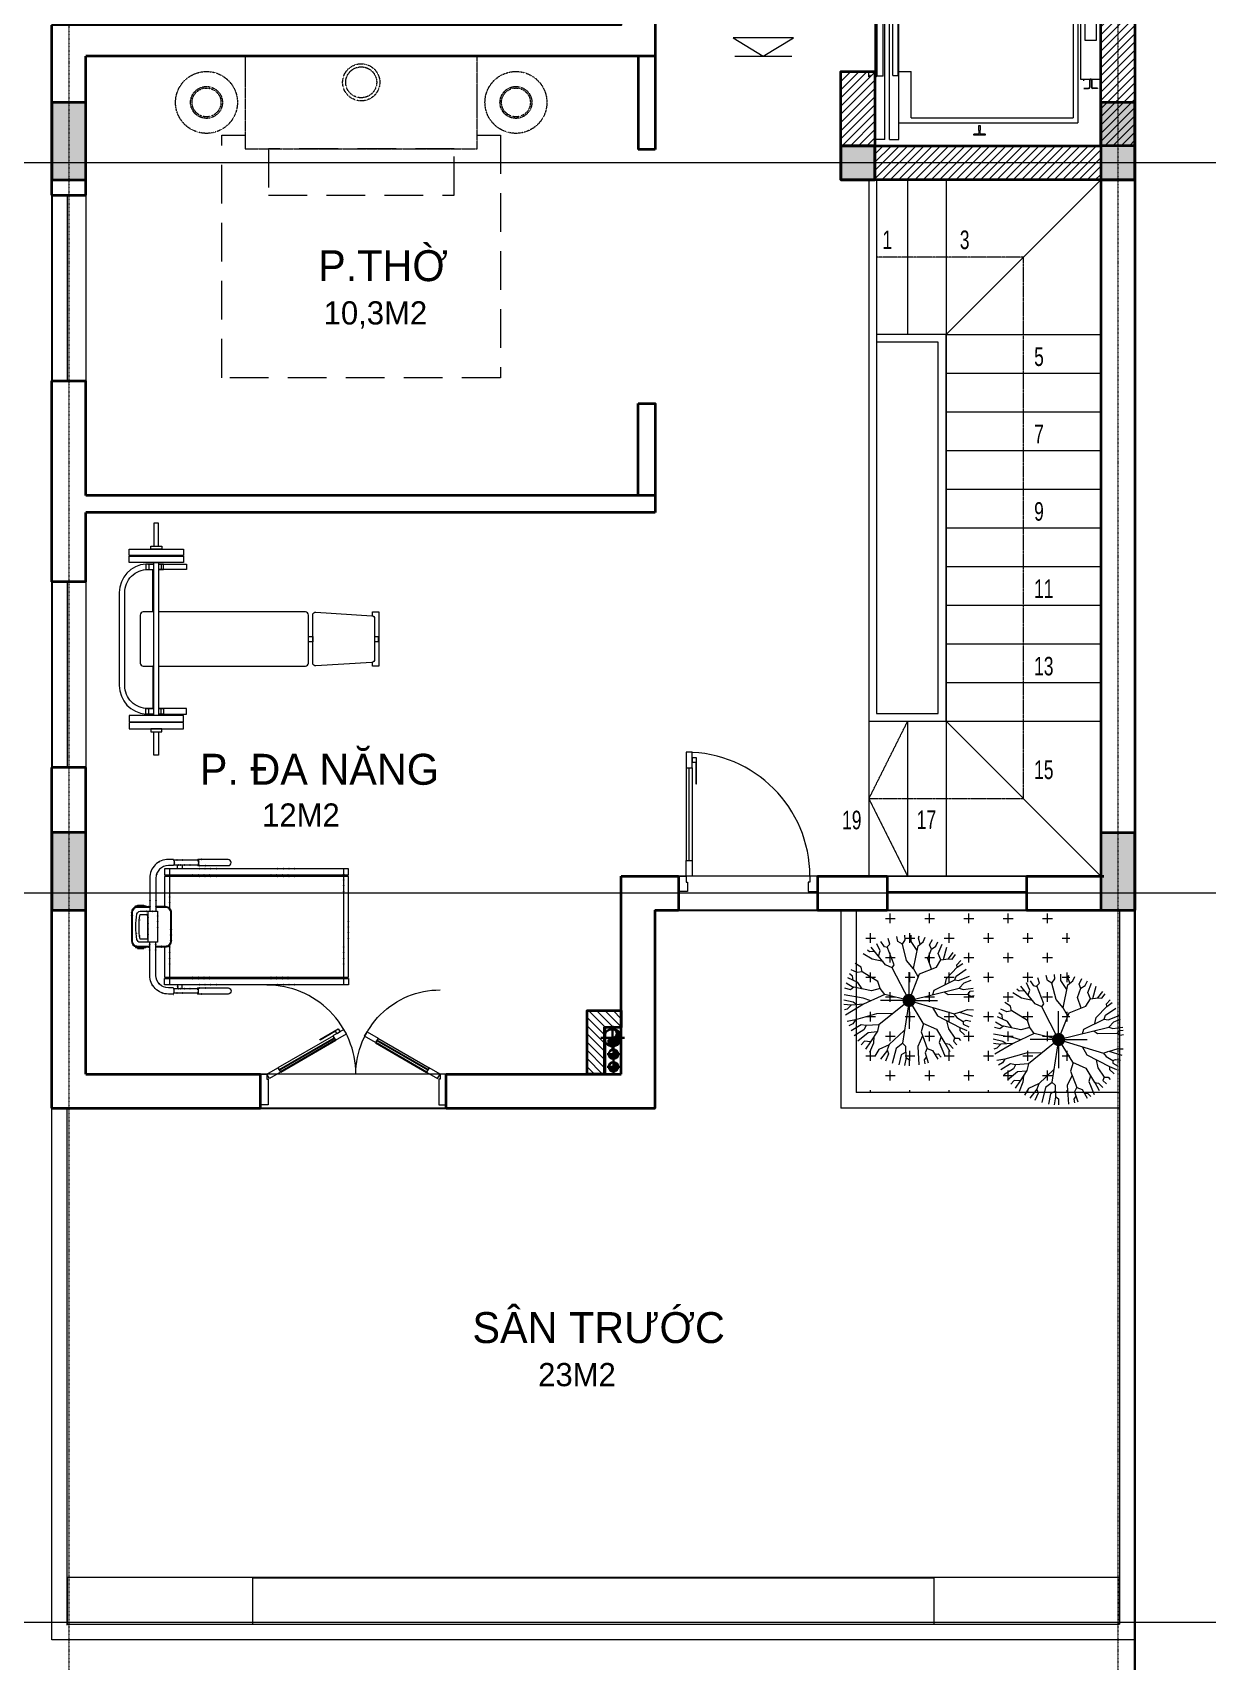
# Model space of a CAD drawing. Header units: millimetres. Extents: x -127141 to 682685, y -1234500 to 49778.
# Drawn here: x 313573 to 321167, y -190827 to -180298 of the extents above; entities that cross this region are included whole.
import ezdxf

# ---------------------------------------------------------------- set-up
doc = ezdxf.new("R2010")
doc.units = ezdxf.units.MM
doc.header["$MEASUREMENT"] = 0
for name, pattern in [('$AUDIT_BAD_LTYPE2', [0]), ('ACAD_ISO07W100', [3, 0, -3]), ('CONTINOUS', [0]), ('DASHDOT', [1, 0.5, -0.25, 0, -0.25]), ('HIDDEN', [0.75, 0.5, -0.25]), ('HIDDEN2', [0.1875, 0.125, -0.0625]), ('PHANTOM3', [1.5, 0.625, -0.125, 0.125, -0.125, 0.125, -0.125, 0.125, -0.125])]:
    doc.linetypes.add(name, pattern=pattern)
doc.layers.add('-AREA', color=2, linetype='Continuous', plot=False)
doc.layers.add('LUOI GIONG', color=160, linetype='Continuous', plot=False)
for name, color, linetype, lineweight in [('-CONCRETE', 1, 'Continuous', 35), ('-DOOR', 137, 'Continuous', 9), ('-FURNITURE', 46, 'Continuous', 9), ('-KH', 143, 'Continuous', 13), ('-LINE1', 7, 'Continuous', 18), ('-LINE2', 252, 'Continuous', 9), ('-TREE', 86, 'Continuous', 5), ('-WALL', 4, 'Continuous', 35), ('A-COT VACH', 2, 'Continuous', 35), ('A-HATCH', 251, 'Continuous', 5), ('A-TRUC', 251, 'DASHDOT', 5), ('A-TUONG', 7, 'Continuous', 35), ('Chi gioi xay dung', 5, 'HIDDEN', 25), ('N1.5-TH', 2, 'PHANTOM3', 30), ('N4--1-OTHER1', 143, 'CONTINOUS', 15), ('N4-OTHER1', 143, 'CONTINOUS', 15), ('TEXT25', 2, 'Continuous', 13)]:
    doc.layers.add(name, color=color, linetype=linetype, lineweight=lineweight)
for name, color, linetype in [('13. NET HATCH', 251, 'Continuous'), ('A-Dot_Line', 255, 'ACAD_ISO07W100'), ('APOLIC', 7, 'Continuous')]:
    doc.layers.add(name, color=color, linetype=linetype)
doc.styles.add('SVN_AVO_thuong', font='')
doc.styles.add('T1', font='', dxfattribs={"height": 200})
doc.styles.get('SVN_AVO_thuong').set_extended_font_data('SVN-Avo')
doc.styles.get('T1').set_extended_font_data('VNgeometric Light')

# ---------------------------------------------------------------- blocks, each defined once
blk = doc.blocks.new('X-5M-DH-2-CORE$0$A$C75E80C28')
at = {"layer": '-LINE2', "linetype": 'Continuous', "ltscale": 2}
for p, q in [((-510, -22), (-510, -51)), ((-507, -22), (-510, -22)), ((-510, -109), (-510, -79)), ((-507, -22), (-507, -51)), ((-507, -109), (-507, -79)), ((-456, -57), (-501, -57)), ((-456, -60), (-501, -60)), ((-456, -70), (-501, -70)), ((-456, -73), (-501, -73)), ((-453, -63), (-453, -67)), ((-450, -63), (-450, -67)), ((450, -63), (450, -67)), ((453, -63), (453, -67)), ((456, -57), (501, -57)), ((456, -60), (501, -60)), ((456, -70), (501, -70)), ((456, -73), (501, -73)), ((507, -22), (510, -22)), ((507, -22), (507, -51)), ((507, -109), (507, -79)), ((510, -22), (510, -51)), ((510, -109), (510, -79)), ((-731, -149), (731, -149)), ((-731, -1305), (-731, -149)), ((-700, -179), (700, -179)), ((-700, -1225), (-700, -179)), ((-557, -112), (-560, -112)), ((457, -112), (460, -112)), ((700, -1225), (700, -179)), ((731, -1305), (731, -149)), ((-700, -1225), (-400, -1225)), ((-400, -1305), (-400, -1225)), ((700, -1225), (400, -1225)), ((400, -1305), (400, -1225)), ((840, -1305), (-840, -1305)), ((-840, -1365), (-840, -1305)), ((840, -1365), (-840, -1365)), ((425, -1309), (-425, -1309)), ((-425, -1343), (-425, -1309)), ((425, -1343), (-425, -1343)), ((0, -1309), (0, -1343)), ((425, -1343), (425, -1309)), ((840, -1365), (840, -1305)), ((840, -1395), (-840, -1395)), ((-840, -1395), (-840, -1455)), ((-840, -1455), (-435, -1455)), ((-435, -1450), (-435, -1460)), ((-435, -1450), (-400, -1450)), ((-435, -1460), (-425, -1460)), ((-433, -1452), (-433, -1458)), ((-433, -1452), (-402, -1452)), ((-433, -1458), (-425, -1458)), ((430, -1406), (-430, -1406)), ((-430, -1406), (-430, -1446)), ((430, -1446), (-430, -1446)), ((-425, -1458), (-425, -1460)), ((-402, -1452), (-402, -1498)), ((400, -1450), (-400, -1450)), ((-400, -1450), (-400, -1500)), ((0, -1406), (0, -1446)), ((400, -1450), (400, -1500)), ((435, -1450), (400, -1450)), ((402, -1452), (402, -1498)), ((433, -1452), (402, -1452)), ((433, -1458), (425, -1458)), ((425, -1458), (425, -1460)), ((435, -1460), (425, -1460)), ((430, -1406), (430, -1446)), ((433, -1452), (433, -1458)), ((435, -1450), (435, -1460)), ((840, -1455), (435, -1455)), ((840, -1395), (840, -1455)), ((-435, -1490), (-435, -1500)), ((-435, -1490), (-425, -1490)), ((-435, -1500), (-400, -1500)), ((-433, -1492), (-433, -1498)), ((-433, -1492), (-425, -1492)), ((-433, -1498), (-402, -1498)), ((-425, -1490), (-425, -1492)), ((435, -1500), (400, -1500)), ((433, -1498), (402, -1498)), ((425, -1490), (425, -1492)), ((435, -1490), (425, -1490)), ((433, -1492), (425, -1492)), ((433, -1492), (433, -1498)), ((435, -1490), (435, -1500))]:
    blk.add_line(p, q, dxfattribs=at)
for points in [[(-450, 0), (-450, -130), (450, -130), (450, 0)], [(-200, -29), (200, -29), (200, -101), (-200, -101)], [(-36, -584), (36, -584), (36, -984), (-36, -984)]]:
    blk.add_lwpolyline(points, close=True, dxfattribs=at)
for points in [[(-780, -789), (-751, -789, 0.414214), (-750, -788), (-750, -784), (-750, -780, 0.414214), (-751, -779), (-780, -779, -0.256978), (-784, -782), (-798, -782, -0.414214), (-801, -779), (-804, -749, 0.414214), (-807, -746), (-812, -746), (-812, -784), (-812, -821), (-807, -821, 0.414214), (-804, -818), (-801, -789, -0.414214), (-798, -786), (-784, -786, -0.256978), (-780, -789)], [(780, -789), (751, -789, -0.414214), (750, -788), (750, -784), (750, -780, -0.414214), (751, -779), (780, -779, 0.256978), (784, -782), (798, -782, 0.414214), (801, -779), (804, -749, -0.414214), (807, -746), (812, -746), (812, -784), (812, -821), (807, -821, -0.414214), (804, -818), (801, -789, 0.414214), (798, -786), (784, -786, 0.256978), (780, -789)]]:
    blk.add_lwpolyline(points, format="xyb", dxfattribs=at)
for centre, radius, start, end in [((-501, -51), 9.4, 180, 270), ((-501, -79), 9.4, 90, 180), ((-501, -51), 6.2, 180, 270), ((-501, -79), 6.2, 90, 180), ((-456, -63), 6.2, 0, 90), ((-456, -63), 3, 0, 90), ((-456, -67), 6.2, 270, 0), ((-456, -67), 3, 270, 0), ((456, -63), 6.2, 90, 180), ((456, -67), 6.2, 180, 270), ((456, -63), 3, 90, 180), ((456, -67), 3, 180, 270), ((501, -51), 6.2, 270, 0), ((501, -51), 9.4, 270, 0), ((501, -79), 9.4, 0, 90), ((501, -79), 6.2, 0, 90)]:
    blk.add_arc(centre, radius, start, end, dxfattribs=at)
blk = doc.blocks.new('A$C5C575821')
at = {"layer": '-CONCRETE'}
h = blk.add_hatch(color=256, dxfattribs=at)
h.dxf.hatch_style = 1
h.paths.add_polyline_path([(0, 220), (0, 0), (220, 0), (220, 220)])
blk.add_lwpolyline([(0, 0), (220, 0), (220, 220), (0, 220)], close=True, dxfattribs=at)
blk = doc.blocks.new('A$C3F71457E')
at = {"layer": 'A-HATCH'}
h = blk.add_hatch(dxfattribs=at)
h.set_pattern_fill('ANSI31', color=256, scale=300)
h.paths.add_polyline_path([(200, 380), (-20, 380), (-20, -98), (18, -98), (18, -67), (12, -67), (12, -75), (10, -75), (10, -65), (20, -65), (20, -100), (200, -100)])
h.paths.add_polyline_path([(-20, 600), (-1480, 600), (-1480, 380), (-20, 380)])
h.paths.add_polyline_path([(-1480, 380), (-1700, 380), (-1700, -1380), (-1480, -1380)])
h.paths.add_polyline_path([(-20, -1380), (-1480, -1380), (-1480, -1600), (-20, -1600)])
h.paths.add_polyline_path([(200, -900), (20, -900), (20, -935), (10, -935), (10, -925), (12, -925), (12, -933), (18, -933), (18, -902), (-20, -902), (-20, -1380), (-20, -1380), (200, -1380)])
at = {"layer": '-CONCRETE'}
blk.add_lwpolyline([(-20, -100), (-20, 380), (-1480, 380), (-1480, -1380), (-20, -1380), (-20, -900), (200, -900), (200, -1600), (-1700, -1600), (-1700, 600), (200, 600), (200, -100), (-20, -100)], dxfattribs=at)
at = {"layer": '-LINE1'}
blk.add_line((-20, -900), (-20, -100), dxfattribs=at)
at = {"layer": '-WALL'}
for p in [(-1700, 380), (-20, 380), (-1700, -1600), (-20, -1600)]:
    blk.add_blockref('A$C5C575821', p, dxfattribs=at)
at = {"color": 2, "rotation": 90}
blk.add_blockref('X-5M-DH-2-CORE$0$A$C75E80C28', (-1480, -500), dxfattribs=at)
blk = doc.blocks.new('A$Cf6c941c9')
at = {"layer": '-FURNITURE', "linetype": 'HIDDEN', "ltscale": 500, "elevation": 0}
blk.add_lwpolyline([(512, 1950), (512, 2100), (2079, 2100), (2079, 300), (512, 300), (512, 450)], dxfattribs=at)
at = {"layer": '-FURNITURE', "linetype": 'HIDDEN2', "elevation": 0}
blk.add_lwpolyline([(600, 450), (600, 1950), (0, 1950), (0, 450)], close=True, dxfattribs=at)
at = {"layer": '-FURNITURE', "linetype": 'HIDDEN', "ltscale": 500, "elevation": 0}
blk.add_lwpolyline([(900, 600), (900, 1800), (600, 1800), (600, 600)], close=True, dxfattribs=at)
at = {"layer": '-FURNITURE', "linetype": 'HIDDEN2'}
for centre, radius in [((300, 2200), 200), ((300, 2200), 103), ((300, 2200), 93.3), ((170, 1200), 120), ((170, 1200), 100), ((300, 200), 200), ((300, 200), 103), ((300, 200), 93.3)]:
    blk.add_circle(centre, radius, dxfattribs=at)
blk = doc.blocks.new('*U67')
at = {"linetype": '$AUDIT_BAD_LTYPE2'}
for p, q in [((70, 100), (70, 700)), ((90, 700), (90, 100))]:
    blk.add_line(p, q, dxfattribs=at)
for points in [[(50, 700), (90, 700), (90, 800), (50, 800), (50, 700)], [(50, 703), (50, 100)], [(50, 100), (90, 100), (90, 0), (50, 0), (50, 100)]]:
    blk.add_lwpolyline(points)
for points in [[(118, 595), (118, 764), (90, 764), (90, 736), (113, 736), (113, 595)], [(0, 0), (50, 0), (50, -40), (60, -40), (60, -100), (0, -100)], [(900, 0), (850, 0), (850, -40), (840, -40), (840, -100), (900, -100)]]:
    blk.add_lwpolyline(points, close=True)
at = {"linetype": '$AUDIT_BAD_LTYPE2', "ltscale": 0.3}
blk.add_arc((50, 0), 800, 0, 90, dxfattribs=at)
blk = doc.blocks.new('tree-plan 2')
at = {"layer": '-TREE', "lineweight": 5}
for p, q in [((-2.73, 3.67), (-3.05, 3.96)), ((-2.54, 3.69), (-2.84, 4.11)), ((-1.86, 3.6), (-2.4, 4.38)), ((-1.52, 3.79), (-1.85, 4.64)), ((-1.57, 3.5), (-1.52, 3.79)), ((-1.35, 4.23), (-1.56, 4.75)), ((-0.94, 3.84), (-1.35, 4.23)), ((-0.85, 4.15), (-0.95, 4.91)), ((-0.94, 3.84), (-0.85, 4.15)), ((0, 0), (-0.94, 3.84)), ((-0.7, 4.68), (-0.73, 4.95)), ((-0.49, 4.52), (-0.7, 4.68)), ((-0.49, 4.52), (-0.34, 4.71)), ((-0.46, 2.99), (-0.49, 4.52)), ((-0.34, 4.71), (-0.39, 4.98)), ((0.7, 4.49), (0.71, 4.95)), ((0.9, 3.89), (0.7, 4.49)), ((0.9, 3.86), (1.2, 4.85)), ((1.03, 3.45), (0.9, 3.86)), ((1.18, 2.17), (2.07, 3.89)), ((1.3, 3.65), (1.61, 4.15)), ((1.52, 4.37), (1.59, 4.74)), ((1.61, 4.15), (1.52, 4.37)), ((1.61, 4.15), (1.81, 4.15)), ((1.81, 4.15), (2.03, 4.57)), ((2.07, 3.89), (2.29, 4.44)), ((2.07, 3.89), (2.29, 3.89)), ((2.29, 3.89), (2.62, 4.26)), ((2.89, 3.79), (3.07, 3.95)), ((2.89, 3.5), (2.89, 3.79)), ((-3.6, 2.24), (-4.31, 2.53)), ((-3.14, 2.63), (-4.08, 2.89)), ((-3.19, 3.02), (-3.68, 3.39)), ((-3.16, 3.31), (-3.51, 3.56)), ((-3.19, 3.02), (-3.16, 3.31)), ((-3.12, 2.44), (-3.19, 3.02)), ((-2.54, 3.69), (-2.73, 3.67)), ((-1.69, 2.87), (-2.54, 3.69)), ((-1.57, 3.5), (-1.86, 3.6)), ((-1.22, 2.78), (-1.69, 2.87)), ((-0.8, 1.93), (-1.57, 3.5)), ((-0.66, 2.69), (-0.46, 2.99)), ((0, 0), (1.03, 3.45)), ((1.02, 3.42), (1.3, 3.65)), ((1.55, 2.88), (2.17, 3.02)), ((2.17, 3.02), (2.89, 3.5)), ((2.19, 2.1), (3.28, 2.75)), ((2.88, 3.49), (3.13, 3.4)), ((3.13, 3.4), (3.4, 3.67)), ((3.21, 2.32), (4.2, 2.72)), ((3.25, 2.74), (3.91, 3.12)), ((3.28, 2.75), (3.35, 3.07)), ((3.35, 3.07), (3.68, 3.39)), ((-4.25, 1.57), (-4.67, 1.79)), ((-4.15, 2.05), (-4.49, 2.21)), ((-3.92, 1.71), (-4.25, 1.57)), ((-3.94, 1.71), (-4.15, 2.05)), ((-3.21, 1.45), (-3.94, 1.71)), ((-3.12, 2.44), (-3.6, 2.24)), ((-2.41, 1.72), (-3.21, 1.45)), ((-2.56, 2.1), (-3.12, 2.44)), ((-2.05, 0.8), (-2.56, 2.1)), ((-0.45, 1.83), (-0.8, 1.93)), ((0, 0), (0, 2.18)), ((0.54, 1.8), (1.18, 2.17)), ((1.73, 1.06), (2.19, 2.1)), ((2.41, 0.92), (3.67, 1.4)), ((2.77, 2.45), (3.21, 2.32)), ((3.65, 1.39), (4, 1.23)), ((3.67, 1.4), (3.83, 1.81)), ((3.83, 1.81), (4.49, 2.2)), ((4, 1.23), (4.78, 1.47)), ((4.1, 2.22), (4.35, 2.46)), ((4.11, 1.97), (4.1, 2.22)), ((4.33, 1.33), (4.56, 1.16)), ((-4.52, 0.17), (-5, 0.17)), ((-4.76, 0.72), (-4.94, 0.78)), ((-4.49, 1.09), (-4.84, 1.24)), ((-4.31, 0.86), (-4.76, 0.72)), ((-3.84, 0.63), (-4.52, 0.17)), ((-4.18, 0.7), (-4.49, 1.09)), ((-2.44, 0.34), (-4.18, 0.7)), ((-2.43, 0.34), (-3.07, -0.19)), ((-1.8, 0.7), (-2.44, 0.34)), ((0, 0), (-2.05, 0.8)), ((0, 0), (1.73, 1.06)), ((0, 0), (2.18, 0)), ((1.76, 1.11), (2.41, 0.92)), ((2.72, 1.04), (3.52, 0.67)), ((3.52, 0.67), (4.94, 0.75)), ((4.56, 1.16), (4.85, 1.22)), ((-4.64, -0.29), (-4.99, -0.32)), ((-4.52, -0.85), (-4.91, -0.94)), ((-4.32, -0.51), (-4.64, -0.29)), ((-4.32, -0.51), (-4.52, -0.85)), ((-3.07, -0.19), (-4.32, -0.51)), ((-2.73, -1.14), (-4.11, -1.67)), ((-2.51, -1.28), (-2.73, -1.14)), ((0, 0), (-2.51, -1.28)), ((0, 0), (-2.18, 0)), ((0, 0), (-0.46, -1.86)), ((0, 0), (0, -2.18)), ((0, 0), (1.86, -2.3)), ((0, 0), (3.26, -0.51)), ((1.01, -1.25), (1.03, -2.49)), ((2.3, -0.36), (3.38, -1.52)), ((3.26, -0.51), (3.5, -0.27)), ((3.28, -0.48), (3.67, -0.99)), ((3.5, -0.27), (4.37, -0.24)), ((3.67, -0.99), (4.83, -1.28)), ((3.95, -0.25), (4.17, -0.61)), ((4.17, -0.61), (4.94, -0.78)), ((4.37, -0.24), (4.53, 0)), ((4.38, -0.23), (4.99, -0.34)), ((4.53, 0), (5, 0)), ((-4.32, -1.47), (-4.74, -1.59)), ((-4.11, -1.89), (-4.51, -2.15)), ((-3.79, -2.2), (-4.35, -2.46)), ((-4.11, -1.67), (-4.32, -1.47)), ((-4.05, -1.65), (-4.11, -1.89)), ((-2.73, -1.79), (-4.08, -2.89)), ((-3.4, -2.33), (-3.79, -2.2)), ((-2.98, -1.99), (-3.16, -2.83)), ((-2.51, -1.28), (-2.73, -1.79)), ((-1.45, -2.39), (-2.2, -3.58)), ((-0.92, -2.2), (-1.45, -2.39)), ((-0.46, -1.86), (-0.92, -2.2)), ((-0.92, -2.2), (-0.75, -2.88)), ((-0.46, -1.86), (0.29, -3.48)), ((1.03, -2.49), (1.49, -4.11)), ((1.86, -2.3), (1.93, -3.29)), ((1.86, -2.3), (2.36, -2.42)), ((2.36, -2.42), (3.16, -2.95)), ((2.41, -2.45), (2.48, -3.14)), ((3.38, -1.52), (3.79, -1.67)), ((3.4, -1.53), (3.76, -2.3)), ((3.76, -2.3), (4.27, -2.61)), ((3.79, -1.67), (4.1, -1.57)), ((3.8, -1.66), (4.49, -2.19)), ((4.1, -1.57), (4.66, -1.81)), ((-3.72, -3.02), (-3.85, -3.19)), ((-3.74, -2.61), (-3.72, -3.02)), ((-3.16, -2.83), (-3.57, -3.5)), ((-2.56, -3.67), (-2.83, -4.12)), ((-2.2, -3.6), (-2.56, -3.67)), ((-2.2, -3.58), (-2.13, -3.96)), ((-0.89, -3.59), (-1.38, -3.91)), ((-0.75, -2.88), (-1.02, -4.23)), ((-0.17, -3.5), (-0.42, -4.98)), ((0.03, -2.92), (-0.17, -3.5)), ((0.29, -3.48), (1.12, -4.87)), ((0.29, -3.48), (0.36, -4.42)), ((1.93, -3.29), (1.86, -3.67)), ((1.86, -3.67), (2.33, -4.42)), ((1.93, -3.29), (2.24, -3.46)), ((2.24, -3.46), (2.71, -4.2)), ((2.48, -3.14), (3.11, -3.92)), ((2.77, -2.69), (3.26, -2.73)), ((3.16, -2.95), (3.13, -3.41)), ((3.13, -3.41), (3.41, -3.66)), ((3.16, -2.95), (3.73, -3.33)), ((3.26, -2.73), (3.98, -3.02)), ((-2.13, -3.96), (-2.34, -4.42)), ((-1.86, -4.33), (-2.04, -4.57)), ((-1.55, -4.29), (-1.86, -4.33)), ((-1.38, -3.91), (-1.74, -4.69)), ((-0.99, -4.27), (-1.32, -4.82)), ((-1.02, -4.23), (-0.82, -4.49)), ((-0.82, -4.49), (-0.93, -4.91)), ((0.14, -4.28), (-0.03, -5)), ((0.33, -4.01), (0.14, -4.28)), ((0.37, -4.43), (0.31, -4.99)), ((0.36, -4.42), (0.67, -4.74)), ((0.67, -4.74), (0.73, -4.95)), ((1.49, -4.11), (1.6, -4.74)), ((1.49, -4.11), (1.78, -4.3)), ((1.78, -4.3), (1.95, -4.6))]:
    blk.add_line(p, q, dxfattribs=at)
at = {"layer": '-TREE', "lineweight": 5, "const_width": 0.5}
blk.add_lwpolyline([(-0.25, 0, 1), (0.25, 0, 1)], format="xyb", close=True, dxfattribs=at)
blk = doc.blocks.new('Tonkin_JerkBench01_168x97_P')
for p, q in [((79, 138.5), (79, 135)), ((87, 138.5), (87, 135)), ((79, 41.5), (79, 45)), ((87, 41.5), (87, 45))]:
    blk.add_line(p, q)
for points in [[(85.4, 150), (85.4, 165), (82.4, 165), (82.4, 150)], [(82.4, 138.5), (77.2, 138.5), (77.2, 135), (82.4, 135)], [(82.4, 138.5), (78.5, 138.5)], [(78.5, 138.5), (82.4, 138.5)], [(82.4, 144), (82.4, 143.5)], [(85.4, 143.5), (85.4, 144)], [(85.4, 135), (88.6, 135), (88.6, 138.5), (85.4, 138.5)], [(82.4, 41.5), (77.2, 41.5), (77.2, 45), (82.4, 45)], [(85.4, 45), (88.6, 45), (88.6, 41.5), (85.4, 41.5)], [(78.5, 41.5), (82.4, 41.5)], [(82.4, 36), (82.4, 36.5)], [(85.4, 36.5), (85.4, 36)], [(85.4, 30), (85.4, 15), (82.4, 15), (82.4, 30)]]:
    blk.add_lwpolyline(points)
for points in [[(101.4, 148), (101.4, 144), (66.4, 144), (66.4, 148)], [(87.4, 150), (87.4, 148), (80.4, 148), (80.4, 150)], [(101.4, 143.5), (101.4, 139.5), (66.4, 139.5), (66.4, 143.5)], [(82.4, 139.5), (85.4, 139.5), (85.4, 40.5), (82.4, 40.5)], [(101.4, 36.5), (101.4, 40.5), (66.4, 40.5), (66.4, 36.5)], [(101.4, 32), (101.4, 36), (66.4, 36), (66.4, 32)], [(87.4, 30), (87.4, 32), (80.4, 32), (80.4, 30)]]:
    blk.add_lwpolyline(points, close=True)
at = {"color": 8}
for points in [[(77.2, 138.5, 0.393718), (60, 120), (60, 60, 0.393718), (77.2, 41.5)], [(82.4, 45), (78.5, 45, -0.414214), (63.5, 60), (63.5, 120, -0.414214), (78.5, 135), (82.4, 135)]]:
    blk.add_lwpolyline(points, format="xyb", dxfattribs=at)
for points in [[(85.4, 138.5), (103.5, 138.5), (103.5, 135), (85.4, 135)], [(82.4, 107.5), (81.7, 107.5), (81.7, 135), (82.4, 135)], [(223.7, 105), (223.7, 107.5), (227.7, 107.5), (227.7, 72.5), (223.7, 72.5), (223.7, 75)], [(182.3, 91.7), (185, 91.7), (185, 88.2), (182.3, 88.2)], [(225, 91.7), (227.4, 91.7), (227.4, 88.2), (225, 88.2)], [(82.4, 72.5), (81.7, 72.5), (81.7, 45), (82.4, 45)], [(85.4, 41.5), (103.5, 41.5), (103.5, 45), (85.4, 45)]]:
    blk.add_lwpolyline(points, dxfattribs=at)
for points in [[(82.4, 107.5), (75.5, 107.5, 0.414214), (73.5, 105.5), (73.5, 74.5, 0.414214), (75.5, 72.5), (82.4, 72.5)], [(85.4, 72.5), (180.3, 72.5, 0.414214), (182.3, 74.5), (182.3, 105.5, 0.414214), (180.3, 107.5), (85.4, 107.5)]]:
    blk.add_lwpolyline(points, format="xyb")
blk.add_lwpolyline([(223.1, 74.9), (187.1, 72.6, -0.432616), (185, 74.6), (185, 105.4, -0.432616), (187.1, 107.4), (223.1, 105.1, -0.396047), (225, 103.1), (225, 76.9, -0.396047)], format="xyb", close=True)
blk = doc.blocks.new('Tonkin_Treadmill01_140x87_P')
at = {"color": 8}
for p, q in [((84.8, 71.9), (84.8, 97.5)), ((197.3, 22.5), (197.3, 97.5)), ((84.8, 22.5), (84.8, 48.1))]:
    blk.add_line(p, q, dxfattribs=at)
blk.add_line((70.9, 50), (70.9, 70))
for points in [[(87.1, 103.5), (83.9, 103.5, 0.414214), (71.9, 91.5), (71.9, 70)], [(87.1, 99.5), (83.9, 99.5, 0.414214), (75.9, 91.5), (75.9, 70)], [(102.9, 99.5), (122.5, 99.5, 1), (122.5, 103.5), (102.9, 103.5)], [(71.9, 72.5), (64, 72.5, 0.414214), (60.5, 69), (60.5, 51, 0.414214), (64, 47.5), (71.9, 47.5)], [(75.9, 47.5), (82, 47.5, 0.414214), (85.5, 51), (85.5, 69, 0.414214), (82, 72.5), (75.9, 72.5)], [(87.1, 16.5), (83.9, 16.5, -0.414214), (71.9, 28.5), (71.9, 50)], [(87.1, 20.5), (83.9, 20.5, -0.414214), (75.9, 28.5), (75.9, 50)], [(102.9, 20.5), (122.5, 20.5, -1), (122.5, 16.5), (102.9, 16.5)]]:
    blk.add_lwpolyline(points, format="xyb")
for points in [[(81.3, 97.5), (81.3, 93.5), (200.3, 93.5), (200.3, 97.5)], [(81.3, 97.5), (81.3, 93.5), (200.3, 93.5), (200.3, 97.5)], [(64, 73.5), (64, 74), (68, 74), (68, 73.5)], [(64, 46.5), (64, 46), (68, 46), (68, 46.5)], [(81.3, 22.5), (81.3, 26.5), (200.3, 26.5), (200.3, 22.5)]]:
    blk.add_lwpolyline(points, close=True)
for points in [[(102.9, 103), (87.5, 103)], [(87.5, 100), (102.9, 100)], [(81.3, 47), (81.3, 27.5), (200.3, 27.5), (200.3, 92.5), (81.3, 92.5), (81.3, 73)], [(68.5, 72.5), (68.5, 73), (63.5, 73), (63.5, 72.5)], [(68.5, 47.5), (68.5, 47), (63.5, 47), (63.5, 47.5)], [(87.5, 20), (102.9, 20)], [(102.9, 17), (87.5, 17)]]:
    blk.add_lwpolyline(points)
for points in [[(89.8, 97.5), (89.8, 100), (92.8, 100), (92.8, 97.5)], [(89.8, 22.5), (89.8, 20), (92.8, 20), (92.8, 22.5)]]:
    blk.add_lwpolyline(points, close=True, dxfattribs=at)
for points in [[(81.8, 92.5), (81.8, 93.5)], [(81.8, 92.5), (81.8, 93.5)], [(199.8, 93.5), (199.8, 92.5)], [(68.5, 73), (71.9, 73)], [(68.5, 47), (71.9, 47)], [(81.8, 27.5), (81.8, 26.5)], [(199.8, 26.5), (199.8, 27.5)]]:
    blk.add_lwpolyline(points, dxfattribs=at)
for points in [[(63.5, 73, 0.377964), (60, 69), (60, 51, 0.377964), (63.5, 47)], [(75.9, 47), (82, 47, 0.414214), (86, 51), (86, 69, 0.414214), (82, 73), (75.9, 73)]]:
    blk.add_lwpolyline(points, format="xyb", dxfattribs=at)
for points in [[(69.2, 73), (62.8, 73, -1), (62.8, 73.5), (69.2, 73.5, -1)], [(63.6, 51.7, -0.083043), (63.6, 68.3, -0.366471), (65.6, 70), (76.9, 70), (76.9, 50), (65.6, 50, -0.366471)], [(69.2, 47), (62.8, 47, 1), (62.8, 46.5), (69.2, 46.5, 1)]]:
    blk.add_lwpolyline(points, format="xyb", close=True)
blk.add_lwpolyline([(65.6, 52, -0.083043), (65.6, 68), (70.4, 68), (70.4, 52)], format="xyb", close=True, dxfattribs=at)
at = {"extrusion": (0, 0, -1)}
for centre, major_axis, start_param, end_param in [((87.1, 101.5), (0, -2), 3.141593, 6.283185), ((102.9, 101.5), (0, -2), 2.418858, 7.00592), ((102.9, 101.5), (0, -1.5), 3.141593, 6.283185)]:
    blk.add_ellipse(centre, major_axis=major_axis, ratio=0.258819, start_param=start_param, end_param=end_param, dxfattribs=at)
for centre, major_axis, start_param, end_param in [((87.1, 18.5), (0, 2), 3.141593, 6.283185), ((102.9, 18.5), (0, 2), 2.418858, 7.00592), ((102.9, 18.5), (0, 1.5), 3.141593, 6.283185)]:
    blk.add_ellipse(centre, major_axis=major_axis, ratio=0.258819, start_param=start_param, end_param=end_param)
at = {"layer": 'A-Dot_Line', "ltscale": 0.2}
for p, q in [((84.8, 71.9), (84.8, 97.5)), ((197.3, 22.5), (197.3, 97.5)), ((70.9, 50), (70.9, 70)), ((84.8, 22.5), (84.8, 48.1))]:
    blk.add_line(p, q, dxfattribs=at)
for points in [[(87.1, 103.5), (83.9, 103.5, 0.414214), (71.9, 91.5), (71.9, 70)], [(87.1, 99.5), (83.9, 99.5, 0.414214), (75.9, 91.5), (75.9, 70)], [(102.9, 99.5), (122.5, 99.5, 1), (122.5, 103.5), (102.9, 103.5)], [(63.5, 73, 0.377964), (60, 69), (60, 51, 0.377964), (63.5, 47)], [(71.9, 72.5), (64, 72.5, 0.414214), (60.5, 69), (60.5, 51, 0.414214), (64, 47.5), (71.9, 47.5)], [(75.9, 47), (82, 47, 0.414214), (86, 51), (86, 69, 0.414214), (82, 73), (75.9, 73)], [(75.9, 47.5), (82, 47.5, 0.414214), (85.5, 51), (85.5, 69, 0.414214), (82, 72.5), (75.9, 72.5)], [(87.1, 16.5), (83.9, 16.5, -0.414214), (71.9, 28.5), (71.9, 50)], [(87.1, 20.5), (83.9, 20.5, -0.414214), (75.9, 28.5), (75.9, 50)], [(102.9, 20.5), (122.5, 20.5, -1), (122.5, 16.5), (102.9, 16.5)]]:
    blk.add_lwpolyline(points, format="xyb", dxfattribs=at)
for points in [[(81.3, 97.5), (81.3, 93.5), (200.3, 93.5), (200.3, 97.5)], [(81.3, 97.5), (81.3, 93.5), (200.3, 93.5), (200.3, 97.5)], [(89.8, 97.5), (89.8, 100), (92.8, 100), (92.8, 97.5)], [(64, 73.5), (64, 74), (68, 74), (68, 73.5)], [(64, 46.5), (64, 46), (68, 46), (68, 46.5)], [(81.3, 22.5), (81.3, 26.5), (200.3, 26.5), (200.3, 22.5)], [(89.8, 22.5), (89.8, 20), (92.8, 20), (92.8, 22.5)]]:
    blk.add_lwpolyline(points, close=True, dxfattribs=at)
for points in [[(102.9, 103), (87.5, 103)], [(87.5, 100), (102.9, 100)], [(81.3, 47), (81.3, 27.5), (200.3, 27.5), (200.3, 92.5), (81.3, 92.5), (81.3, 73)], [(81.8, 92.5), (81.8, 93.5)], [(81.8, 92.5), (81.8, 93.5)], [(199.8, 93.5), (199.8, 92.5)], [(68.5, 72.5), (68.5, 73), (63.5, 73), (63.5, 72.5)], [(68.5, 73), (71.9, 73)], [(68.5, 47.5), (68.5, 47), (63.5, 47), (63.5, 47.5)], [(68.5, 47), (71.9, 47)], [(81.8, 27.5), (81.8, 26.5)], [(199.8, 26.5), (199.8, 27.5)], [(87.5, 20), (102.9, 20)], [(102.9, 17), (87.5, 17)]]:
    blk.add_lwpolyline(points, dxfattribs=at)
for points in [[(69.2, 73), (62.8, 73, -1), (62.8, 73.5), (69.2, 73.5, -1)], [(63.6, 51.7, -0.083043), (63.6, 68.3, -0.366471), (65.6, 70), (76.9, 70), (76.9, 50), (65.6, 50, -0.366471)], [(65.6, 52, -0.083043), (65.6, 68), (70.4, 68), (70.4, 52)], [(69.2, 47), (62.8, 47, 1), (62.8, 46.5), (69.2, 46.5, 1)]]:
    blk.add_lwpolyline(points, format="xyb", close=True, dxfattribs=at)
at = {"layer": 'A-Dot_Line', "ltscale": 0.2, "extrusion": (0, 0, -1)}
for centre, major_axis, start_param, end_param in [((87.1, 101.5), (0, -2), 3.141593, 6.283185), ((102.9, 101.5), (0, -2), 2.418858, 7.00592), ((102.9, 101.5), (0, -1.5), 3.141593, 6.283185)]:
    blk.add_ellipse(centre, major_axis=major_axis, ratio=0.258819, start_param=start_param, end_param=end_param, dxfattribs=at)
at = {"layer": 'A-Dot_Line', "ltscale": 0.2}
for centre, major_axis, start_param, end_param in [((87.1, 18.5), (0, 2), 3.141593, 6.283185), ((102.9, 18.5), (0, 2), 2.418858, 7.00592), ((102.9, 18.5), (0, 1.5), 3.141593, 6.283185)]:
    blk.add_ellipse(centre, major_axis=major_axis, ratio=0.258819, start_param=start_param, end_param=end_param, dxfattribs=at)
blk = doc.blocks.new('*U1295')
at = {"ltscale": 0.3}
for points in [[(757, 0, 0.414214), (50, 707, 0.414214)], [(757, 0, -0.414214), (1426, 669, -0.414214)]]:
    blk.add_lwpolyline(points, format="xyb", dxfattribs=at)
for points in [[(578, 305), (137, 50)], [(575, 303), (595, 269), (682, 319), (662, 353), (575, 303)], [(933, 285), (913, 250), (826, 300), (846, 335), (933, 285)], [(931, 286), (1339, 50)], [(137, 50), (157, 15), (70, -35), (50, 0), (137, 50)], [(1339, 50), (1319, 15), (1406, -35), (1426, 0), (1339, 50)]]:
    blk.add_lwpolyline(points)
for points in [[(470, 275), (617, 360), (631, 335), (607, 321), (595, 341), (473, 270)], [(0, 0), (50, 0), (50, -40), (60, -40), (60, -246), (0, -246)], [(1476, 0), (1426, 0), (1426, -40), (1416, -40), (1416, -246), (1476, -246)]]:
    blk.add_lwpolyline(points, close=True)
at = {"layer": 'APOLIC', "linetype": '$AUDIT_BAD_LTYPE2'}
for p, q in [((147, 33), (585, 286)), ((595, 269), (157, 15)), ((1329, 33), (923, 267)), ((913, 250), (1319, 15))]:
    blk.add_line(p, q, dxfattribs=at)
blk = doc.blocks.new('cot 220')
at = {"layer": 'A-COT VACH'}
h = blk.add_hatch(color=251, dxfattribs=at)
h.dxf.hatch_style = 1
h.paths.add_polyline_path([(110, 110), (-110, 110), (-110, -110), (110, -110)])
blk.add_lwpolyline([(-110, -110), (110, -110), (110, 110), (-110, 110)], close=True, dxfattribs=at)
blk = doc.blocks.new('A$Cb18fc6a5')
at = {"layer": 'A-COT VACH'}
h = blk.add_hatch(color=251, dxfattribs=at)
h.dxf.hatch_style = 1
h.paths.add_polyline_path([(4830.6, 15399.1), (4610.6, 15399.1), (4610.6, 14899.1), (4830.6, 14899.1)])
h = blk.add_hatch(color=251, dxfattribs=at)
h.dxf.hatch_style = 1
h.paths.add_polyline_path([(11610.6, 15399), (11390.6, 15399), (11390.6, 14899), (11610.6, 14899)])
h = blk.add_hatch(color=251, dxfattribs=at)
h.dxf.hatch_style = 1
h.paths.add_polyline_path([(4830.6, 10679.1), (4610.6, 10679.1), (4610.6, 10179.1), (4830.6, 10179.1)])
h = blk.add_hatch(color=251, dxfattribs=at)
h.dxf.hatch_style = 1
h.paths.add_polyline_path([(11610.6, 10679), (11390.6, 10679), (11390.6, 10179), (11610.6, 10179)])
for points in [[(4830.6, 14899.1), (4830.6, 15399.1), (4610.6, 15399.1), (4610.6, 14899.1)], [(11610.6, 14899), (11610.6, 15399), (11390.6, 15399), (11390.6, 14899)], [(4830.6, 10179.1), (4830.6, 10679.1), (4610.6, 10679.1), (4610.6, 10179.1)], [(11610.6, 10179), (11610.6, 10679), (11390.6, 10679), (11390.6, 10179)]]:
    blk.add_lwpolyline(points, close=True, dxfattribs=at)
at = {"layer": 'A-TRUC', "ltscale": 3}
for p, q in [((13235.3, 15009, 0), (614.7, 15009, 0)), ((13189.8, 15009, 0), (774.1, 15009, 0)), ((13235.3, 10289, 0), (614.7, 10289, 0)), ((13189.8, 10289, 0), (774.1, 10289, 0)), ((13235.3, 5573.9, 0), (614.7, 5573.9, 0)), ((13189.8, 5573.9, 0), (774.1, 5573.9, 0))]:
    blk.add_line(p, q, dxfattribs=at)
at = {"layer": 'A-TRUC', "ltscale": 3, "elevation": 0}
for points in [[(4720.6, 21862.5), (4720.6, 932.5)], [(11500.6, 21862.5), (11500.6, 932.5)]]:
    blk.add_lwpolyline(points, dxfattribs=at)
at = {"layer": 'A-COT VACH', "xscale": -1}
blk.add_blockref('cot 220', (9820.5, 15009, 0), dxfattribs=at)
blk = doc.blocks.new('N-ONGDUNG')
at = {"layer": 'N4-OTHER1', "ltscale": 10}
h = blk.add_hatch(dxfattribs=at)
h.set_pattern_fill('ANSI31', color=256, scale=36, angle=-90, style=0)
h.set_pattern_definition([(315, (39548.85, 159241.4585), (3.18198052, 3.18198052), [])])
h.paths.add_polyline_path([(0, 45, -0.414214), (45, 0), (0, 0)])
h.paths.add_polyline_path([(-45, 0, -0.414214), (0, 45), (0, 0, 1)])
h.paths.add_polyline_path([(0, 0), (45, 0, -1)])
at = {"linetype": 'Continuous', "ltscale": 10}
for p, q in [((63, 0), (-63, 0)), ((0, 63), (0, -63))]:
    blk.add_line(p, q, dxfattribs=at)
blk.add_circle((0, 0), 45, dxfattribs=at)
for centre, start, end in [((-22.5, 0), 0, 180), ((22.5, 0), 180, 0)]:
    blk.add_arc(centre, 22.5, start, end, dxfattribs=at)
blk = doc.blocks.new('A$C7A0B4F84')
at = {"layer": 'A-HATCH'}
h = blk.add_hatch(dxfattribs=at)
h.set_pattern_fill('ANSI31', color=256, scale=300, angle=-90)
h.set_pattern_definition([(315, (6970, 315767.375), (26.5165043, 26.5165043), [])])
h.paths.add_polyline_path([(210, 100), (100, 100), (100, -10), (-200, -10), (-200, -120), (210, -120)])
at = {"layer": 'A-TUONG'}
blk.add_lwpolyline([(210, 100), (100, 100), (100, -10), (-200, -10), (-200, -120), (210, -120), (210, 100)], dxfattribs=at)
at = {"layer": 'N4--1-OTHER1', "color": 1}
blk.add_lwpolyline([(-200, 0), (-200, 100), (100, 100), (100, 0)], close=True, dxfattribs=at)
at = {"layer": 'N1.5-TH'}
for p, xscale, yscale, zscale in [((35, 45), -1.222222222222222, 1.222222222222222, 1.222222222222222), ((-154, 51), -0.6666666666666667, 0.6666666666666667, 0.6666666666666666), ((-71, 51), -0.6666666666666667, 0.6666666666666667, 0.6666666666666666)]:
    blk.add_blockref('N-ONGDUNG', p, dxfattribs=dict(at, xscale=xscale, yscale=yscale, zscale=zscale))

msp = doc.modelspace()

# ---------------------------------------------------------------- hatches: boundary and pattern name
at = {"layer": '-TREE'}
h = msp.add_hatch(dxfattribs=at)
h.set_pattern_fill('CROSS', color=256, scale=20)
h.set_pattern_definition([(0, (51750.11, -92424.89), (127, 127), [63.5, -190.5]), (90, (51781.86, -92456.64), (-127, 127), [63.5, -190.5])])
h.paths.add_polyline_path([(320277.3, -187150), (320277.3, -185950), (318897.3, -185950), (318897.3, -187150)])

# ---------------------------------------------------------------- linework, layer by layer
at = {"layer": '-AREA'}
msp.add_lwpolyline([(313696.9, -187250.5), (317597.3, -187250.5), (317597.3, -185970), (320697.5, -185970), (320697.5, -177000), (317377.3, -177000), (317377.3, -180250), (313697.5, -180250)], close=True, dxfattribs=at)
at = {"layer": '-DOOR'}
for p, q in [((313697.5, -181350), (313697.5, -182550)), ((313797.5, -181350), (313797.5, -182550)), ((313917.5, -181350), (313917.5, -182550)), ((313697.2, -183849.1), (313697.2, -185049.1)), ((313797.2, -183849.1), (313797.2, -185049.1)), ((313917.2, -183849.1), (313917.2, -185049.1)), ((319097.1, -185749.9), (319997.1, -185749.9)), ((319097.1, -185849.9), (319997.1, -185849.9)), ((319097.1, -185969.9), (319997.1, -185969.9)), ((315047.4, -187250), (316247.4, -187250))]:
    msp.add_line(p, q, dxfattribs=at)
for points in [[(317747.3, -185970), (318647.3, -185970), (318647.3, -185750), (317747.3, -185750)], [(319997.5, -185970), (319097.5, -185970), (319097.5, -185750), (319997.5, -185750)], [(316247.4, -187030), (315047.4, -187030), (315047.4, -187250), (316247.4, -187250)]]:
    msp.add_lwpolyline(points, close=True, dxfattribs=at)
msp.add_lwpolyline([(319097.5, -185850), (319997.5, -185850)], dxfattribs=at)
at = {"layer": '-KH'}
msp.add_line((318111.7, -180450.1), (318479.8, -180450.1), dxfattribs=at)
msp.add_lwpolyline([(318490.9, -180332.3), (318100.6, -180332.3), (318295.7, -180450.1)], close=True, dxfattribs=at)
at = {"layer": '-KH', "linetype": 'HIDDEN2', "ltscale": 5}
for points in [[(318977.5, -185250), (319977.5, -185250), (319977.5, -181750), (319027.5, -181750)], [(319227.5, -184750), (318977.5, -185250), (319227.5, -185750)]]:
    msp.add_lwpolyline(points, dxfattribs=at)
at = {"layer": '-KH'}
msp.add_solid([(318295.7, -180450.1), (318295.7, -180332.3), (318490.9, -180332.3), (318295.7, -180450.1)], dxfattribs=at)
at = {"layer": '-LINE1'}
for p, q in [((319027.5, -181250), (319027.5, -182300)), ((319227.5, -181250), (319227.5, -182250)), ((319477.5, -181250), (319477.5, -185750)), ((319477.5, -182250), (320477.5, -181250)), ((319477.5, -182250), (320477.5, -182250)), ((319477.5, -182500), (320477.5, -182500)), ((319477.5, -182750), (320477.5, -182750)), ((319477.5, -183000), (320477.5, -183000)), ((319477.5, -183250), (320477.5, -183250)), ((319477.5, -183500), (320477.5, -183500)), ((319477.5, -183750), (320477.5, -183750)), ((319477.5, -184000), (320477.5, -184000)), ((319477.5, -184250), (320477.5, -184250)), ((319477.5, -184500), (320477.5, -184500)), ((318977.5, -184750), (318977.5, -185750)), ((318977.5, -184750), (320477.5, -184750)), ((319227.5, -184750), (319227.5, -185750)), ((319477.5, -184750), (320477.5, -185750)), ((318797.3, -185970), (318797.3, -187250)), ((318897.3, -185970), (318897.3, -187150)), ((320597.5, -185970), (320597.5, -190585)), ((320697.5, -185970), (320697.5, -190685)), ((320597.5, -187150), (318897.3, -187150)), ((313697.4, -190687.7), (313696.9, -187250.5)), ((313797.3, -190592.3), (313797.3, -187250)), ((320597.5, -187250), (318797.3, -187250)), ((313797.3, -190585), (320597.5, -190585)), ((313697.4, -190685), (320697.5, -190685))]:
    msp.add_line(p, q, dxfattribs=at)
msp.add_lwpolyline([(318977.5, -181250), (318977.5, -184750), (319477.5, -184750), (319477.5, -182250), (319027.5, -182250)], dxfattribs=at)
msp.add_lwpolyline([(319027.5, -184700), (319427.5, -184700), (319427.5, -182300), (319027.5, -182300)], close=True, dxfattribs=at)
at = {"layer": '-LINE1', "ltscale": 10}
for points in [[(313797.3, -190285), (313797.3, -190585), (314997.3, -190585), (314997.3, -190285)], [(319397.5, -190285), (319397.5, -190585), (320597.5, -190585), (320597.5, -190285)]]:
    msp.add_lwpolyline(points, close=True, dxfattribs=at)
at = {"layer": '-WALL'}
for p, q in [((320697.5, -177000), (320697.5, -185970)), ((317597.3, -178850), (317597.3, -180450)), ((313697.5, -181350), (313697.5, -180250)), ((313917.5, -181350), (313917.5, -180450)), ((317597.3, -180450), (313917.5, -180450)), ((317487.3, -180450), (317487.3, -181053.4)), ((317597.3, -180450), (317597.3, -181053.4)), ((317597.3, -181053.4), (317487.3, -181053.4)), ((320477.5, -181250), (320477.5, -185750)), ((313697.5, -181350), (313917.5, -181350)), ((313697.2, -183849.1), (313697.5, -182550)), ((313697.5, -182550), (313917.5, -182550)), ((313917.5, -183290), (313917.5, -182550)), ((317597.3, -183290), (313917.5, -183290)), ((317597.3, -183290), (317597.3, -183400)), ((313917.2, -183849.1), (313917.5, -183400)), ((317597.3, -183400), (313917.5, -183400)), ((313917.2, -183849.1), (313697.2, -183849.1)), ((313697.5, -187250), (313697.2, -185049.1)), ((313917.2, -185049.1), (313697.2, -185049.1)), ((313917.5, -187030), (313917.2, -185049.1)), ((317377.3, -185750), (317747.3, -185750)), ((317377.3, -187030), (317377.3, -185750)), ((318647.3, -185750), (319097.5, -185750)), ((319097.5, -185750), (319097.5, -185970)), ((319997.5, -185750), (319997.5, -185970)), ((319997.5, -185750), (320497.5, -185750)), ((317597.3, -185970), (317747.3, -185970)), ((317597.3, -187250), (317597.3, -185970)), ((318647.3, -185970), (319097.5, -185970)), ((319997.5, -185970), (320697.5, -185970)), ((313917.5, -187030), (315047.4, -187030)), ((316247.4, -187030), (317377.3, -187030)), ((313697.5, -187250), (315047.4, -187250)), ((316247.4, -187250), (317597.3, -187250))]:
    msp.add_line(p, q, dxfattribs=at)
msp.add_lwpolyline([(317487.3, -182696.6), (317597.3, -182696.6), (317597.3, -183290), (317487.3, -183290)], close=True, dxfattribs=at)
for points in [[(317747.3, -185750), (317747.3, -185970)], [(318647.3, -185750), (318647.3, -185970)], [(315047.4, -187250), (315047.4, -187030)], [(316247.4, -187250), (316247.4, -187030)]]:
    msp.add_lwpolyline(points, dxfattribs=at)
at = {"layer": '13. NET HATCH'}
msp.add_line((314997.3, -190285), (319397.5, -190285), dxfattribs=at)
at = {"layer": 'LUOI GIONG'}
for points in [[(295697.5, -175000), (320697.5, -175000), (320697.5, -200000), (295697.5, -200000)], [(320697.5, -175000), (345697.5, -175000), (345697.5, -200000), (320697.5, -200000)]]:
    msp.add_lwpolyline(points, close=True, dxfattribs=at)

# ---------------------------------------------------------------- block references
at = {"layer": '-DOOR'}
msp.add_blockref('*U67', (317747.3, -185750), dxfattribs=at)
at = {"layer": '-DOOR', "xscale": 0.8130081300813005, "yscale": 0.8130081300813005, "zscale": 0.8130081300813005, "rotation": 359.9932201323905}
msp.add_blockref('*U1295', (315047.4, -187030), dxfattribs=at)
at = {"layer": '-FURNITURE', "xscale": 10, "yscale": 10, "zscale": 10}
for name, p in [('Tonkin_JerkBench01_168x97_P', (313534, -185118.4)), ('Tonkin_Treadmill01_140x87_P', (313612, -186678))]:
    msp.add_blockref(name, p, dxfattribs=at)
at = {"layer": '-WALL'}
for name, p, rotation in [('A$C3F71457E', (318997.3, -180650), 180), ('A$Cf6c941c9', (314497.4, -180450), 270)]:
    msp.add_blockref(name, p, dxfattribs=dict(at, rotation=rotation))
at = {"layer": 'Chi gioi xay dung', "xscale": 84.37499999999999, "yscale": 84.37499999999999, "zscale": 84.37499999999999, "rotation": 269.9999978920299}
for p in [(319238.1, -186554.5), (320204.7, -186807.2)]:
    msp.add_blockref('tree-plan 2', p, dxfattribs=at)

# ---------------------------------------------------------------- texts
at = {"layer": 'Defpoints', "style": 'T1', "width": 0.7}
for s, p in [('1', (319066.5, -181698)), ('3', (319566.5, -181698)), ('5', (320046.8, -182453.4)), ('7', (320046.8, -182953.4)), ('9', (320046.8, -183453.4)), ('11', (320046.8, -183953.4)), ('13', (320046.8, -184453.4)), ('15', (320046.8, -185123.3)), ('19', (318805.9, -185448)), ('17', (319288.3, -185446))]:
    msp.add_text(s, height=120, rotation=360, dxfattribs=at).set_placement(p)
at = {"layer": 'TEXT25'}
for s, height, rotation, style, p in [('P.THỜ', 200, 0, 'SVN_AVO_thuong', (315418.9, -181905.1)), ('10,3M2', 150, 360, 'T1', (315454.6, -182185.3)), ('P. ĐA NĂNG', 200, 360, 'SVN_AVO_thuong', (314654.2, -185160.2)), ('12M2', 150, 360, 'T1', (315056.9, -185430.9)), ('SÂN TRƯỚC', 200, 0, 'SVN_AVO_thuong', (316416.2, -188768.8)), ('23M2', 150, 360, 'T1', (316841.1, -189047.7))]:
    msp.add_text(s, height=height, rotation=rotation, dxfattribs=dict(at, style=style)).set_placement(p)

# ---------------------------------------------------------------- next in the draw order: block references
at = {"layer": '-WALL'}
msp.add_blockref('A$Cb18fc6a5', (309086.8, -196149), dxfattribs=at)

# ---------------------------------------------------------------- next in the draw order: block references
at = {"layer": 'N4--1-OTHER1', "color": 1, "xscale": -1, "rotation": 270}
msp.add_blockref('A$C7A0B4F84', (317277.3, -186830), dxfattribs=at)

doc.saveas('drawing.dxf')
